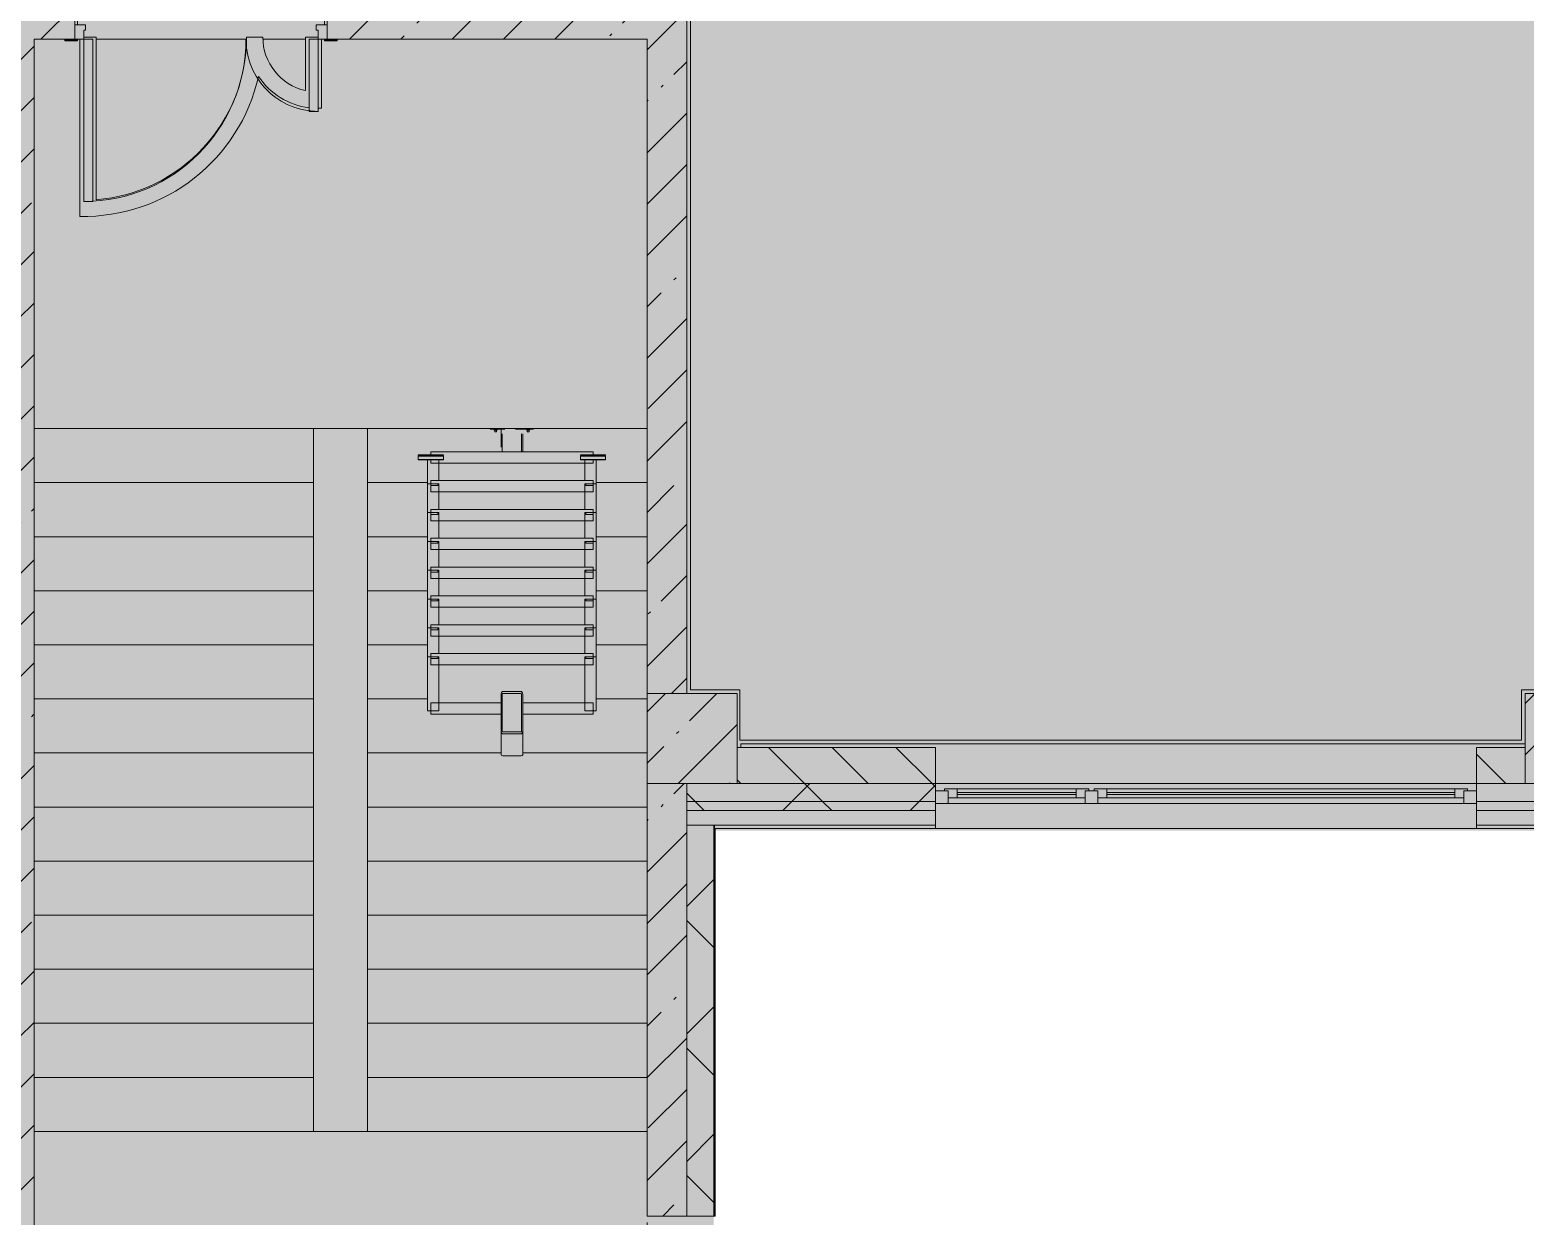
# Model space of a CAD drawing. Header units: millimetres. Extents: x 35111 to 235598, y -8553 to 29000.
# Drawn here: x 180644 to 188938, y 1150 to 7732 of the extents above; entities that cross this region are included whole.
import ezdxf

# ---------------------------------------------------------------- set-up
doc = ezdxf.new("R2010")
doc.units = ezdxf.units.MM
doc.linetypes.add('200_ШТРИХ__ш1_п0_6_', pattern=[160, 100, -60])
doc.layers.add('A-DETL-GENF-3', color=7, linetype='Continuous', lineweight=9, true_color=0xc0c0c0, transparency=0.4)
for name, color, linetype, lineweight in [('A-DETL-MBND-1', 7, '200_ШТРИХ__ш1_п0_6_', 9), ('A-WALL', 7, 'Continuous', 9), ('A-WALL-2', 7, 'Continuous', 5), ('I-WALL-3', 7, 'Continuous', 5), ('S-COLS-1', 7, 'Continuous', 5)]:
    doc.layers.add(name, color=color, linetype=linetype, lineweight=lineweight)
for name, color, linetype, lineweight, true_color in [('A-DOOR-3', 7, 'Continuous', 5, 0xe2e2e2), ('A-DOOR-4', 7, 'Continuous', 5, 0xb7b7b7), ('A-DOOR-FRAM-2', 7, 'Continuous', 5, 0xe2e2e2), ('A-DOOR-FRAM-4', 7, 'Continuous', 5, 0xb7b7b7), ('A-FLOR-1', 7, 'Continuous', 5, 0xb7b7b7), ('A-GENM-3', 7, 'Continuous', 5, 0x737373), ('A-GLAZ-3', 7, 'Continuous', 5, 0x737373), ('A-WALL-3', 7, 'Continuous', 5, 0x737373), ('A-WALL-4', 7, 'Continuous', 9, 0x737373), ('I-WALL-2', 7, 'Continuous', 5, 0x737373), ('S-COLS-2', 7, 'Continuous', 5, 0x737373), ('S-STRS-2', 7, 'Continuous', 5, 0x737373)]:
    doc.layers.add(name, color=color, linetype=linetype, lineweight=lineweight, true_color=true_color)
pattern_1 = [(45, (108587.53, 0), (-353.5534, 353.5534), []), (135, (108587.53, 0), (-353.5534, -353.5534), [])]
pattern_2 = [(45, (108587.53, 0), (-285.1231, 285.1231), []), (45, (108872.65, 0), (-285.1231, 285.1231), [504.031, -100.806, 16.764, -84.042])]

# ---------------------------------------------------------------- blocks, each defined once
blk = doc.blocks.new('BSC_Колонна _Прямоугольная - 500х500-V200-3_9_2_птичка')
at = {"layer": 'S-COLS-1'}
h = blk.add_hatch(dxfattribs=at)
h.set_pattern_fill('FP_93', color=256, style=0, pattern_type=2)
h.set_pattern_definition([(45, (-75730, -3800), (-285.1231, 285.1231), []), (45, (-75444.88, -3800), (-285.1231, 285.1231), [504.031, -100.806, 16.764, -84.042])])
h.paths.add_polyline_path([(-217, -250), (250, -250), (250, 250), (-250, 250), (-250, -250)])
at = {"layer": 'S-COLS-2'}
for p, q in [((250, 250), (-250, 250)), ((-250, 250), (-250, -250)), ((250, -250), (250, 250)), ((-250, -250), (250, -250))]:
    blk.add_line(p, q, dxfattribs=at)
blk = doc.blocks.new('BSC_Колонна _Прямоугольная - 500х500-V201-3_9_2_птичка')
at = {"layer": 'S-COLS-1'}
h = blk.add_hatch(dxfattribs=at)
h.set_pattern_fill('FP_94', color=256, style=0, pattern_type=2)
h.set_pattern_definition([(45, (-80600, -3800), (-285.1231, 285.1231), []), (45, (-80314.88, -3800), (-285.1231, 285.1231), [504.031, -100.806, 16.764, -84.042])])
h.paths.add_polyline_path([(-250, -250), (250, -250), (250, 250), (-250, 250)])
at = {"layer": 'S-COLS-2'}
for p, q in [((250, 250), (-250, 250)), ((-250, 250), (-250, -250)), ((250, -250), (250, 250)), ((-250, -250), (250, -250))]:
    blk.add_line(p, q, dxfattribs=at)
blk = doc.blocks.new('110_Дверь_СКБ_2Ст - Д-1 Лестничная клетка EIS60-24319353-3_9_2_птичка')
at = {"layer": 'A-DOOR-3'}
for points in [[(612.5, 1010), (612.5, 110), (662.5, 110), (662.5, 1010)], [(-631.1, 510), (-637.5, 510), (-637.5, 110), (-587.5, 110), (-587.5, 510)], [(712.5, 30), (697.5, 30), (697.5, -110), (712.5, -110)]]:
    blk.add_hatch(color=256, dxfattribs=at).paths.add_polyline_path(points)
h = blk.add_hatch(color=256, dxfattribs=at)
h.paths.add_polyline_path([(662.5, 110), (662.5, 60), (652.5, 60), (652.5, 30), (712.5, 30), (712.5, 110)])
h.paths.add_polyline_path([(-637.5, 110), (-687.5, 110), (-687.5, 30), (-627.5, 30), (-631.1, 60), (-637.5, 60)])
at = {"layer": 'A-DOOR-FRAM-2'}
for points in [[(-742.5, 118), (-742.5, 110), (-672.5, 110), (-672.5, 118)], [(697.5, 118), (697.5, 110), (767.5, 110), (767.5, 118)], [(-672.5, 30), (-687.5, 30), (-687.5, -110), (-672.5, -110)], [(-672.5, -110), (-742.5, -110), (-742.5, -118), (-672.5, -118)], [(697.5, -110), (697.5, -118), (767.5, -118), (767.5, -110)]]:
    blk.add_hatch(color=256, dxfattribs=at).paths.add_polyline_path(points)
at = {"layer": 'A-DOOR-4'}
for p, q in [((662.5, 1010), (612.5, 1010)), ((612.5, 1010), (612.5, 110)), ((662.5, 110), (662.5, 1010)), ((-637.5, 510), (-637.5, 110)), ((-587.5, 510), (-637.5, 510)), ((-587.5, 110), (-587.5, 510)), ((-637.5, 110), (-587.5, 110)), ((612.5, 110), (662.5, 110))]:
    blk.add_line(p, q, dxfattribs=at)
for centre, radius, start, end in [((662.5, 110), 900, 90, 180), ((-637.5, 110), 400, 360, 90)]:
    blk.add_arc(centre, radius, start, end, dxfattribs=at)
at = {"layer": 'A-DOOR-FRAM-4'}
for p, q in [((-672.5, 118), (-742.5, 118)), ((-742.5, 118), (-742.5, 110)), ((-742.5, 110), (-672.5, 110)), ((-637.5, 110), (-687.5, 110)), ((-687.5, 110), (-687.5, 30)), ((-672.5, 110), (-672.5, 118)), ((-637.5, 60), (-637.5, 110)), ((662.5, 110), (662.5, 60)), ((712.5, 110), (662.5, 110)), ((767.5, 118), (697.5, 118)), ((697.5, 118), (697.5, 110)), ((697.5, 110), (767.5, 110)), ((712.5, 30), (712.5, 110)), ((767.5, 110), (767.5, 118)), ((-687.5, 30), (-627.5, 30)), ((-672.5, 30), (-687.5, 30)), ((-687.5, 30), (-687.5, -110)), ((-672.5, -110), (-672.5, 30)), ((-627.5, 60), (-637.5, 60)), ((-627.5, 30), (-627.5, 60)), ((662.5, 60), (652.5, 60)), ((652.5, 60), (652.5, 30)), ((652.5, 30), (712.5, 30)), ((712.5, 30), (697.5, 30)), ((697.5, 30), (697.5, -110)), ((712.5, -110), (712.5, 30)), ((-672.5, -110), (-742.5, -110)), ((-742.5, -110), (-742.5, -118)), ((-742.5, -118), (-672.5, -118)), ((-687.5, -110), (-672.5, -110)), ((-672.5, -118), (-672.5, -110)), ((697.5, -110), (712.5, -110)), ((767.5, -110), (697.5, -110)), ((697.5, -110), (697.5, -118)), ((697.5, -118), (767.5, -118)), ((767.5, -118), (767.5, -110))]:
    blk.add_line(p, q, dxfattribs=at)
blk = doc.blocks.new('Анкер клиновой - Анкер клиновой МКТ В 10-10-16_85-V265-3_9_2_птичка')
at = {"layer": 'A-DETL-MBND-1'}
for p, q in [((74812, 5515.8), (74812, 5511.8)), ((74812, 5511.8), (74828, 5511.8)), ((74828, 5511.8), (74812, 5511.8)), ((74815, 5515.8), (74815, 5501.8)), ((74815, 5501.8), (74825, 5501.8)), ((74825, 5501.8), (74815, 5501.8)), ((74825, 5501.8), (74825, 5515.8)), ((74828, 5511.8), (74828, 5515.8))]:
    blk.add_line(p, q, dxfattribs=at)
blk = doc.blocks.new('ОМ_Полоса_Трапеция прямоугольная_Прокат_ГОСТ 103-2006 - ОМ_Полоса_Трапеция прямоугольная_Прокат_ГОСТ 103-2006-V266-3_9_2_птичка')
at = {"layer": 'A-GENM-3'}
for p, q in [((74280, 4243.3), (74280, 4253.3)), ((74280, 4253.3), (74320, 4253.3)), ((74320, 4243.3), (74280, 4243.3)), ((74320, 4253.3), (74320, 4243.3))]:
    blk.add_line(p, q, dxfattribs=at)
blk = doc.blocks.new('ОМ_Полоса_Трапеция прямоугольная_Прокат_ГОСТ 103-2006 - ОМ_Полоса_Трапеция прямоугольная_Прокат_ГОСТ 103-2006-V267-3_9_2_птичка')
at = {"layer": 'A-GENM-3'}
for p, q in [((74320, 4893.3), (74280, 4893.3)), ((74280, 4893.3), (74280, 4883.3)), ((74320, 4883.3), (74320, 4893.3)), ((74280, 4883.3), (74320, 4883.3))]:
    blk.add_line(p, q, dxfattribs=at)
blk = doc.blocks.new('ОМ_Полоса_Трапеция прямоугольная_Прокат_ГОСТ 103-2006 - ОМ_Полоса_Трапеция прямоугольная_Прокат_ГОСТ 103-2006-V268-3_9_2_птичка')
at = {"layer": 'A-GENM-3'}
for p, q in [((74320, 5053.3), (74280, 5053.3)), ((74280, 5053.3), (74280, 5043.3)), ((74280, 5043.3), (74320, 5043.3)), ((74320, 5043.3), (74320, 5053.3))]:
    blk.add_line(p, q, dxfattribs=at)
blk = doc.blocks.new('ОМ_Полоса_Трапеция прямоугольная_Прокат_ГОСТ 103-2006 - ОМ_Полоса_Трапеция прямоугольная_Прокат_ГОСТ 103-2006-V269-3_9_2_птичка')
at = {"layer": 'A-GENM-3'}
for p, q in [((74320, 5213.3), (74280, 5213.3)), ((74280, 5213.3), (74280, 5203.3)), ((74280, 5203.3), (74320, 5203.3)), ((74320, 5203.3), (74320, 5213.3))]:
    blk.add_line(p, q, dxfattribs=at)
blk = doc.blocks.new('ОМ_Полоса_Прокат_ГОСТ 103-2006 - ОМ_Полоса_Прокат_ГОСТ 103-2006-V270-3_9_2_птичка')
at = {"layer": 'A-GENM-3'}
for p, q in [((74350, 5373.3), (74210, 5373.3)), ((74210, 5373.3), (74210, 5370.3)), ((74210, 5370.3), (74350, 5370.3)), ((74350, 5370.3), (74350, 5373.3))]:
    blk.add_line(p, q, dxfattribs=at)
blk = doc.blocks.new('ОМ_Полоса_Прокат_ГОСТ 103-2006 - ОМ_Полоса_Прокат_ГОСТ 103-2006-V271-3_9_2_птичка')
at = {"layer": 'A-GENM-3'}
for p, q in [((74210, 5365.9), (74350, 5365.9)), ((74210, 5349), (74210, 5365.9)), ((74350, 5349), (74210, 5349)), ((74210, 5349), (74210, 5345.6)), ((74210, 5345.6), (74350, 5345.6)), ((74350, 5365.9), (74350, 5349)), ((74350, 5345.6), (74350, 5349))]:
    blk.add_line(p, q, dxfattribs=at)
blk = doc.blocks.new('ОМ_Полоса_Трапеция прямоугольная_Прокат_ГОСТ 103-2006 - ОМ_Полоса_Трапеция прямоугольная_Прокат_ГОСТ 103-2006-V272-3_9_2_птичка')
at = {"layer": 'A-GENM-3'}
for p, q in [((75140, 4243.3), (75140, 4253.3)), ((75140, 4253.3), (75180, 4253.3)), ((75180, 4243.3), (75140, 4243.3)), ((75180, 4253.3), (75180, 4243.3))]:
    blk.add_line(p, q, dxfattribs=at)
blk = doc.blocks.new('ОМ_Полоса_Трапеция прямоугольная_Прокат_ГОСТ 103-2006 - ОМ_Полоса_Трапеция прямоугольная_Прокат_ГОСТ 103-2006-V273-3_9_2_птичка')
at = {"layer": 'A-GENM-3'}
for p, q in [((75140, 4893.3), (75140, 4883.3)), ((75180, 4893.3), (75140, 4893.3)), ((75180, 4883.3), (75180, 4893.3)), ((75140, 4883.3), (75180, 4883.3))]:
    blk.add_line(p, q, dxfattribs=at)
blk = doc.blocks.new('ОМ_Полоса_Трапеция прямоугольная_Прокат_ГОСТ 103-2006 - ОМ_Полоса_Трапеция прямоугольная_Прокат_ГОСТ 103-2006-V274-3_9_2_птичка')
at = {"layer": 'A-GENM-3'}
for p, q in [((75140, 5053.3), (75140, 5043.3)), ((75180, 5053.3), (75140, 5053.3)), ((75140, 5043.3), (75180, 5043.3)), ((75180, 5043.3), (75180, 5053.3))]:
    blk.add_line(p, q, dxfattribs=at)
blk = doc.blocks.new('ОМ_Полоса_Трапеция прямоугольная_Прокат_ГОСТ 103-2006 - ОМ_Полоса_Трапеция прямоугольная_Прокат_ГОСТ 103-2006-V275-3_9_2_птичка')
at = {"layer": 'A-GENM-3'}
for p, q in [((75140, 5213.3), (75140, 5203.3)), ((75180, 5213.3), (75140, 5213.3)), ((75140, 5203.3), (75180, 5203.3)), ((75180, 5203.3), (75180, 5213.3))]:
    blk.add_line(p, q, dxfattribs=at)
blk = doc.blocks.new('ОМ_Полоса_Прокат_ГОСТ 103-2006 - ОМ_Полоса_Прокат_ГОСТ 103-2006-V276-3_9_2_птичка')
at = {"layer": 'A-GENM-3'}
for p, q in [((75110, 5373.3), (75110, 5370.3)), ((75250, 5373.3), (75110, 5373.3)), ((75110, 5370.3), (75250, 5370.3)), ((75250, 5370.3), (75250, 5373.3))]:
    blk.add_line(p, q, dxfattribs=at)
blk = doc.blocks.new('ОМ_Полоса_Прокат_ГОСТ 103-2006 - ОМ_Полоса_Прокат_ГОСТ 103-2006-V277-3_9_2_птичка')
at = {"layer": 'A-GENM-3'}
for p, q in [((75110, 5365.9), (75250, 5365.9)), ((75110, 5349), (75110, 5365.9)), ((75110, 5349), (75110, 5345.6)), ((75250, 5349), (75110, 5349)), ((75110, 5345.6), (75250, 5345.6)), ((75250, 5365.9), (75250, 5349)), ((75250, 5345.6), (75250, 5349))]:
    blk.add_line(p, q, dxfattribs=at)
blk = doc.blocks.new('ОМ_Труба_ГОСТ 8639-82 - ОМ_Труба_ГОСТ 8639-82-V278-3_9_2_птичка')
at = {"layer": 'A-GENM-3'}
for p, q in [((74670, 3843.3), (74670, 4043.4)), ((74676, 4043.4), (74676, 3843.3)), ((74679, 4061), (74781, 4061)), ((74781, 4049.3), (74679, 4049.3)), ((74784, 3843.3), (74784, 4043.4)), ((74790, 4043.4), (74790, 3843.3)), ((74670, 3843.3), (74670, 3709.3)), ((74679, 3837.4), (74781, 3837.4)), ((74781, 3825.6), (74679, 3825.6)), ((74790, 3709.3), (74790, 3843.3)), ((74781, 3704.7), (74679, 3704.7))]:
    blk.add_line(p, q, dxfattribs=at)
at = {"layer": 'A-GENM-3', "flags": 128}
for points in [[(74670, 4043.4), (74670.2, 4046.8), (74670.7, 4050.1), (74671.5, 4053.2), (74672.6, 4055.9), (74674, 4058.1), (74675.6, 4059.7), (74677.2, 4060.7), (74679, 4061)], [(74679, 4049.3), (74678.4, 4049.1), (74677.9, 4048.8), (74677.3, 4048.3), (74676.9, 4047.5), (74676.5, 4046.6), (74676.2, 4045.6), (74676.1, 4044.5), (74676, 4043.4)], [(74781, 4061), (74782.8, 4060.7), (74784.4, 4059.7), (74786, 4058.1), (74787.4, 4055.9), (74788.5, 4053.2), (74789.3, 4050.1), (74789.8, 4046.8), (74790, 4043.4)], [(74784, 4043.4), (74783.9, 4044.5), (74783.8, 4045.6), (74783.5, 4046.6), (74783.1, 4047.5), (74782.7, 4048.3), (74782.1, 4048.8), (74781.6, 4049.1), (74781, 4049.3)], [(74679, 3825.6), (74677.2, 3826), (74675.6, 3827), (74674, 3828.6), (74672.6, 3830.8), (74671.5, 3833.5), (74670.7, 3836.5), (74670.2, 3839.9), (74670, 3843.3)], [(74676, 3843.3), (74676.1, 3842.1), (74676.2, 3841), (74676.5, 3840), (74676.9, 3839.1), (74677.3, 3838.4), (74677.9, 3837.9), (74678.4, 3837.5), (74679, 3837.4)], [(74790, 3843.3), (74789.8, 3839.9), (74789.3, 3836.5), (74788.5, 3833.5), (74787.4, 3830.8), (74786, 3828.6), (74784.4, 3827), (74782.8, 3826), (74781, 3825.6)], [(74781, 3837.4), (74781.6, 3837.5), (74782.1, 3837.9), (74782.7, 3838.4), (74783.1, 3839.1), (74783.5, 3840), (74783.8, 3841), (74783.9, 3842.1), (74784, 3843.3)]]:
    blk.add_lwpolyline(points, dxfattribs=at)
at = {"layer": 'A-GENM-3'}
for centre, start_param, end_param in [((74679, 3761.3), 2.617994, 3.141593), ((74781, 3761.3), 0, 0.523599), ((74679, 3709.3), 3.141593, 4.712389), ((74781, 3709.3), 4.712389, 6.283185)]:
    blk.add_ellipse(centre, major_axis=(9, 0), ratio=0.509802, start_param=start_param, end_param=end_param, dxfattribs=at)
blk = doc.blocks.new('ОМ_Уголок_ГОСТ 8509-93 - ОМ_Уголок_ГОСТ 8509-93-V279-3_9_2_птичка')
at = {"layer": 'A-GENM-3'}
for p, q in [((0, 45.2), (0, -17.8)), ((390, 45.2), (0, 45.2)), ((900, 45.2), (510, 45.2)), ((900, -17.8), (900, 45.2)), ((0, -17.8), (390, -17.8)), ((510, -17.8), (900, -17.8))]:
    blk.add_line(p, q, dxfattribs=at)
blk = doc.blocks.new('ОМ_Уголок_ГОСТ 8509-93 - ОМ_Уголок_ГОСТ 8509-93-V280-3_9_2_птичка')
at = {"layer": 'A-GENM-3'}
for p, q in [((0, 45.2), (0, -17.8)), ((900, 45.2), (0, 45.2)), ((900, -17.8), (900, 45.2)), ((0, -17.8), (900, -17.8))]:
    blk.add_line(p, q, dxfattribs=at)
blk = doc.blocks.new('ОМ_Уголок_ГОСТ 8509-93 - ОМ_Уголок_ГОСТ 8509-93-V281-3_9_2_птичка')
at = {"layer": 'A-GENM-3'}
for p, q in [((0, 45.2), (0, -17.8)), ((300, 45.2), (0, 45.2)), ((300, -17.8), (300, 45.2)), ((0, -17.8), (300, -17.8))]:
    blk.add_line(p, q, dxfattribs=at)
blk = doc.blocks.new('ОМ_Уголок_ГОСТ 8509-93 - ОМ_Уголок_ГОСТ 8509-93-V282-3_9_2_птичка')
at = {"layer": 'A-GENM-3'}
for p, q in [((0, 45.2), (0, -17.8)), ((300, 45.2), (0, 45.2)), ((300, -17.8), (300, 45.2)), ((0, -17.8), (298.7, -17.8))]:
    blk.add_line(p, q, dxfattribs=at)
blk = doc.blocks.new('ОМ_Уголок_ГОСТ 8509-93 - ОМ_Уголок_ГОСТ 8509-93-V283-3_9_2_птичка')
at = {"layer": 'A-GENM-3'}
for p, q in [((0, 45.2), (0, -17.8)), ((142.2, 45.2), (0, 45.2)), ((0, -17.8), (160, -17.8))]:
    blk.add_line(p, q, dxfattribs=at)
blk = doc.blocks.new('ОМ_Уголок_ГОСТ 8509-93 - ОМ_Уголок_ГОСТ 8509-93-V284-3_9_2_птичка')
at = {"layer": 'A-GENM-3'}
for p, q in [((300, 45.2), (157.8, 45.2)), ((300, -17.8), (300, 45.2)), ((140, -17.8), (300, -17.8))]:
    blk.add_line(p, q, dxfattribs=at)
blk = doc.blocks.new('ОМ_Уголок_ГОСТ 8509-93 - ОМ_Уголок_ГОСТ 8509-93-V285-3_9_2_птичка')
at = {"layer": 'A-GENM-3'}
for p, q in [((0, 45.2), (0, 27.8)), ((900, 45.2), (0, 45.2)), ((0, 7.4), (0, -17.8)), ((900, 27.8), (900, 45.2)), ((900, -17.8), (900, 7.4)), ((0, -17.8), (900, -17.8))]:
    blk.add_line(p, q, dxfattribs=at)
blk = doc.blocks.new('ОМ_Уголок_ГОСТ 8509-93 - ОМ_Уголок_ГОСТ 8509-93-V286-3_9_2_птичка')
at = {"layer": 'A-GENM-3'}
for p, q in [((0, 45.2), (0, -17.8)), ((7.4, 45.2), (0, 45.2)), ((142.2, 45.2), (27.8, 45.2)), ((0, -17.8), (7.4, -17.8)), ((27.8, -17.8), (160, -17.8))]:
    blk.add_line(p, q, dxfattribs=at)
blk = doc.blocks.new('ОМ_Уголок_ГОСТ 8509-93 - ОМ_Уголок_ГОСТ 8509-93-V287-3_9_2_птичка')
at = {"layer": 'A-GENM-3'}
for p, q in [((272.2, 45.2), (157.8, 45.2)), ((300, 45.2), (292.6, 45.2)), ((300, -17.8), (300, 45.2)), ((140, -17.8), (272.2, -17.8)), ((292.6, -17.8), (300, -17.8))]:
    blk.add_line(p, q, dxfattribs=at)
blk = doc.blocks.new('ОМ_Труба_ГОСТ 8639-82 - ОМ_Труба_ГОСТ 8639-82-V288-3_9_2_птичка')
at = {"layer": 'A-DETL-MBND-1'}
for p, q in [((74670, 5515.8), (74670, 5391.1)), ((74676, 5391.1), (74676, 5515.8)), ((74784, 5391.1), (74784, 5515.8)), ((74790, 5391.1), (74790, 5515.8))]:
    blk.add_line(p, q, dxfattribs=at)
blk = doc.blocks.new('ОМ_Уголок_ГОСТ 8510-86 - ОМ_Уголок_ГОСТ 8510-86-V289-3_9_2_птичка')
at = {"layer": 'A-DETL-MBND-1'}
blk.add_line((0, 0), (240, 0), dxfattribs=at)
blk = doc.blocks.new('120_Окно_СКБ_2Ст - 120_Окно_СКБ_2Ст 3000х2500 _мал_створка слева_-22809161-3_9_2_птичка')
at = {"layer": 'A-GLAZ-3'}
for p, q in [((-1500, -75), (-1500, -5)), ((-1500, -5), (-1430, -5)), ((1500, -5), (-1500, -5)), ((-1430, -75), (-1500, -75)), ((-1500, -75), (-1450, -75)), ((-1430, -75), (-1450, -75)), ((-1450, -75), (-1450, -85)), ((-1430, -5), (-1430, -75)), ((600, -35), (-1430, -35)), ((-1430, -35), (-1430, -75)), ((-1380, -85), (-1380, -35)), ((-1380, -55), (550, -55)), ((550, -65), (-1380, -65)), ((550, -85), (550, -35)), ((600, -75), (600, -5)), ((600, -5), (670, -5)), ((600, -75), (600, -35)), ((670, -75), (600, -75)), ((620, -75), (600, -75)), ((620, -75), (650, -75)), ((620, -85), (620, -75)), ((670, -75), (650, -75)), ((650, -75), (650, -85)), ((670, -5), (670, -75)), ((1430, -35), (670, -35)), ((670, -35), (670, -75)), ((720, -85), (720, -35)), ((720, -55), (1380, -55)), ((1380, -65), (720, -65)), ((1380, -85), (1380, -35)), ((1430, -75), (1430, -5)), ((1430, -5), (1500, -5)), ((1430, -75), (1430, -35)), ((1500, -75), (1430, -75)), ((1450, -75), (1430, -75)), ((1450, -75), (1500, -75)), ((1450, -85), (1450, -75)), ((1500, -5), (1500, -75)), ((-1450, -85), (620, -85)), ((620, -85), (-1450, -85)), ((650, -85), (1450, -85)), ((1450, -85), (650, -85))]:
    blk.add_line(p, q, dxfattribs=at)

msp = doc.modelspace()

# ---------------------------------------------------------------- hatches: boundary and pattern name
at = {"layer": 'A-DETL-GENF-3'}
msp.add_hatch(color=256, dxfattribs=at).paths.add_polyline_path([(179439.5, -251.7), (184437.5, -251.7), (184437.5, 3288.3), (193157.5, 3288.3), (193157.5, 27348.3), (150497.5, 27348.3), (150497.5, 23888.3), (146897.6, 23888.3), (146897.6, -251.7), (178507.3, -251.7)])
at = {"layer": 'A-WALL-2'}
h = msp.add_hatch(dxfattribs=at)
h.set_pattern_fill('FP_103', color=256, style=0, pattern_type=2)
h.set_pattern_definition([(135, (108587.53, 0), (-176.7767, -176.7767), [])])
h.paths.add_polyline_path([(192687.5, 3550), (192787.5, 3550), (192787.5, 3750), (192687.5, 3750), (192687.5, 3701.2)])
h.paths.add_polyline_path([(191558.1, 3550), (191787.5, 3550), (191787.5, 3750), (190887.5, 3750), (190887.5, 3550)])
h.paths.add_polyline_path([(185667.5, 3550), (185667.5, 3750), (184567.5, 3750), (184567.5, 3550), (185032.7, 3550)])
h.paths.add_polyline_path([(189437.5, 3550), (189987.5, 3550), (189987.5, 3750), (189437.5, 3750), (189437.5, 3666.7)])
h.paths.add_polyline_path([(188667.5, 3550), (188937.5, 3550), (188937.5, 3750), (188667.5, 3750)])
h = msp.add_hatch(dxfattribs=at)
h.set_pattern_fill('FP_105', color=256, style=0, pattern_type=2)
h.set_pattern_definition(pattern_1)
h.paths.add_polyline_path([(193157.5, 3450), (193157.5, 3550), (192687.5, 3550), (192687.5, 3450), (192956.4, 3450)])
h.paths.add_polyline_path([(184287.5, 3450), (185667.5, 3450), (185667.5, 3550), (184287.5, 3550)])
h.paths.add_polyline_path([(188667.5, 3450), (189987.5, 3450), (189987.5, 3550), (188667.5, 3550)])
h.paths.add_polyline_path([(191558.1, 3450), (191787.5, 3450), (191787.5, 3550), (190887.5, 3550), (190887.5, 3450)])
h = msp.add_hatch(dxfattribs=at)
h.set_pattern_fill('FP_105', color=256, style=0, pattern_type=2)
h.set_pattern_definition(pattern_1)
h.paths.add_polyline_path([(184478, 3400), (185667.5, 3400), (185667.5, 3450), (184287.5, 3450), (184287.5, 3400), (184437.5, 3400)])
h.paths.add_polyline_path([(193157.5, 3400), (193157.5, 3450), (192687.5, 3450), (192687.5, 3400), (192956.4, 3400)])
h.paths.add_polyline_path([(191558.1, 3400), (191787.5, 3400), (191787.5, 3450), (190887.5, 3450), (190887.5, 3400)])
h.paths.add_polyline_path([(188667.5, 3400), (189987.5, 3400), (189987.5, 3450), (188667.5, 3450)])
h = msp.add_hatch(dxfattribs=at)
h.set_pattern_fill('FP_105', color=256, style=0, pattern_type=2)
h.set_pattern_definition(pattern_1)
h.paths.add_polyline_path([(184287.5, -250), (184437.5, -250), (184437.5, 350), (184287.5, 350), (184287.5, -100)])
h.paths.add_polyline_path([(184287.5, 1150), (184437.5, 1150), (184437.5, 3320), (184287.5, 3320), (184287.5, 1965.8)])
at = {"layer": 'I-WALL-3'}
h = msp.add_hatch(dxfattribs=at)
h.set_pattern_fill('FP_101', color=256, style=0, pattern_type=2)
h.set_pattern_definition(pattern_2)
h.paths.add_polyline_path([(182347.5, 7680), (184067.5, 7680), (184067.5, 7900), (182292.5, 7900), (182292.5, 7680)])
h.paths.add_polyline_path([(180837.5, 7680), (180892.5, 7680), (180892.5, 7900), (180447.5, 7900), (180447.5, 7680), (180667.5, 7680)])
h = msp.add_hatch(dxfattribs=at)
h.set_pattern_fill('FP_101', color=256, style=0, pattern_type=2)
h.set_pattern_definition(pattern_2)
h.paths.add_polyline_path([(184287.5, 120), (184287.5, 350), (184067.5, 350), (184067.5, 120), (184100.5, 120)])
h.paths.add_polyline_path([(184100.5, 1150), (184287.5, 1150), (184287.5, 3550), (184067.5, 3550), (184067.5, 1150)])
h.paths.add_polyline_path([(184100.5, 4050), (184287.5, 4050), (184287.5, 7900), (184067.5, 7900), (184067.5, 4050)])
h = msp.add_hatch(dxfattribs=at)
h.set_pattern_fill('FP_101', color=256, style=0, pattern_type=2)
h.set_pattern_definition(pattern_2)
h.paths.add_polyline_path([(180447.5, 120), (180667.5, 120), (180667.5, 7680), (180447.5, 7680), (180447.5, 1965.8)])

# ---------------------------------------------------------------- linework, layer by layer
at = {"layer": 'A-DETL-MBND-1'}
msp.add_line((184067.5, 535), (184067.5, 1150), dxfattribs=at)
at = {"layer": 'A-FLOR-1'}
for p, q in [((184308.5, 9100), (184308.5, 4070)), ((180921, 7680), (180921, 6697.1)), ((181011, 7691.9), (180942.5, 7691.9)), ((181011, 6789.7), (181011, 7691.9)), ((181011, 7680), (181845.3, 7680)), ((181936, 7691.9), (181846, 7691.9)), ((181937.2, 7680), (182172.2, 7680)), ((182242.5, 7691.9), (182172.2, 7691.9)), ((182172.2, 7691.9), (182172.2, 7394.8)), ((182262.2, 7297.5), (182262.2, 7680)), ((184308.5, 4070), (184582.5, 4070)), ((184582.5, 4070), (184582.5, 3791)), ((188917.5, 3791), (188917.5, 4070)), ((188917.5, 4070), (189457.5, 4070)), ((184582.5, 3791), (188917.5, 3791))]:
    msp.add_line(p, q, dxfattribs=at)
for centre, radius, start, end in [((180941, 7691.9), 905, 274.43687, 360), ((182241, 7691.9), 305, 180, 256.9573), ((180941, 7691.9), 995, 268.8489, 347.32946), ((182241, 7691.9), 395, 213.54048, 262.94436), ((182241, 7691.9), 395, 270.21425, 273.07201)]:
    msp.add_arc(centre, radius, start, end, dxfattribs=at)
at = {"layer": 'A-WALL'}
msp.add_line((184440.5, 1150), (184440.5, 3296.6), dxfattribs=at)
at = {"layer": 'A-WALL-2'}
msp.add_line((184445.5, 1150), (184445.5, 3300), dxfattribs=at)
at = {"layer": 'A-WALL-3'}
for p, q in [((185667.5, 3750), (184567.5, 3750)), ((185667.5, 3300), (185667.5, 3750)), ((188667.5, 3750), (188667.5, 3300)), ((188937.5, 3750), (188667.5, 3750)), ((184287.5, 3550), (184287.5, 3320)), ((185667.5, 3550), (188667.5, 3550)), ((193519.1, 3300), (184445.5, 3300)), ((184287.5, 1150), (184445.5, 1150))]:
    msp.add_line(p, q, dxfattribs=at)
at = {"layer": 'A-WALL-4'}
for p, q in [((185667.5, 3550), (184567.5, 3550)), ((188937.5, 3550), (188667.5, 3550)), ((184287.5, 3450), (185667.5, 3450)), ((188667.5, 3450), (189987.5, 3450)), ((184287.5, 3400), (185667.5, 3400)), ((184287.5, 3320), (184287.5, 1150)), ((184287.5, 3320), (185667.5, 3320)), ((184437.5, 1150), (184437.5, 3320)), ((184440.5, 3300), (184440.5, 3320)), ((188667.5, 3400), (189987.5, 3400)), ((188667.5, 3320), (189987.5, 3320)), ((184445.5, 3300), (184440.5, 3300))]:
    msp.add_line(p, q, dxfattribs=at)
at = {"layer": 'I-WALL-2'}
for p, q in [((184287.5, 4050), (184287.5, 7900)), ((180667.5, 120), (180667.5, 7680)), ((180667.5, 7680), (180837.5, 7680)), ((181845.3, 7680), (181011, 7680)), ((182172.2, 7680), (181937.2, 7680)), ((182347.5, 7680), (184067.5, 7680)), ((184067.5, 7680), (184067.5, 4050)), ((184587.5, 3770), (188937.5, 3770)), ((184587.5, 3770), (184587.5, 3750)), ((184067.5, 3550), (184067.5, 1150)), ((188667.5, 3550), (185667.5, 3550)), ((184067.5, 1150), (184287.5, 1150))]:
    msp.add_line(p, q, dxfattribs=at)
at = {"layer": 'S-STRS-2'}
for p, q in [((181845.3, 7680), (181011, 7680)), ((182172.2, 7680), (181937.2, 7680)), ((180667.5, 5520), (182217.5, 5520)), ((180667.5, 5520), (182217.5, 5520)), ((182217.5, 5520), (184067.5, 5520)), ((182217.5, 5220), (182217.5, 5520)), ((182517.5, 5520), (182517.5, 5220)), ((180667.5, 5220), (182217.5, 5220)), ((180667.5, 5220), (182217.5, 5220)), ((182217.5, 4920), (182217.5, 5220)), ((182517.5, 5220), (182517.5, 4920)), ((182849.7, 5220), (182517.5, 5220)), ((182849.7, 5220), (182517.5, 5220)), ((184067.5, 5220), (183785.3, 5220)), ((184067.5, 5220), (183785.3, 5220)), ((180667.5, 4920), (182217.5, 4920)), ((180667.5, 4920), (182217.5, 4920)), ((182217.5, 4620), (182217.5, 4920)), ((182517.5, 4920), (182517.5, 4620)), ((182849.7, 4920), (182517.5, 4920)), ((182849.7, 4920), (182517.5, 4920)), ((184067.5, 4920), (183785.3, 4920)), ((184067.5, 4920), (183785.3, 4920)), ((180667.5, 4620), (182217.5, 4620)), ((180667.5, 4620), (182217.5, 4620)), ((182217.5, 4320), (182217.5, 4620)), ((182517.5, 4620), (182517.5, 4320)), ((182849.7, 4620), (182517.5, 4620)), ((182849.7, 4620), (182517.5, 4620)), ((184067.5, 4620), (183785.3, 4620)), ((184067.5, 4620), (183785.3, 4620)), ((180667.5, 4320), (182217.5, 4320)), ((180667.5, 4320), (182217.5, 4320)), ((182217.5, 4020), (182217.5, 4320)), ((182517.5, 4320), (182517.5, 4020)), ((182849.7, 4320), (182517.5, 4320)), ((182849.7, 4320), (182517.5, 4320)), ((184067.5, 4320), (183785.3, 4320)), ((184067.5, 4320), (183785.3, 4320)), ((180667.5, 4020), (182217.5, 4020)), ((180667.5, 4020), (182217.5, 4020)), ((182217.5, 3720), (182217.5, 4020)), ((182517.5, 4020), (182517.5, 3720)), ((182849.7, 4020), (182517.5, 4020)), ((182849.7, 4020), (182517.5, 4020)), ((184067.5, 4020), (183785.3, 4020)), ((184067.5, 4020), (183785.3, 4020)), ((180667.5, 3720), (182217.5, 3720)), ((180667.5, 3720), (182217.5, 3720)), ((182217.5, 3420), (182217.5, 3720)), ((182517.5, 3720), (182517.5, 3420)), ((183258.9, 3720), (182517.5, 3720)), ((183258.9, 3720), (182517.5, 3720)), ((184067.5, 3720), (183376.2, 3720)), ((184067.5, 3720), (183376.2, 3720)), ((180667.5, 3420), (182217.5, 3420)), ((180667.5, 3420), (182217.5, 3420)), ((182217.5, 3120), (182217.5, 3420)), ((182517.5, 3420), (182517.5, 3120)), ((184067.5, 3420), (182517.5, 3420)), ((184067.5, 3420), (182517.5, 3420)), ((180667.5, 3120), (182217.5, 3120)), ((180667.5, 3120), (182217.5, 3120)), ((182217.5, 2820), (182217.5, 3120)), ((182517.5, 3120), (182517.5, 2820)), ((184067.5, 3120), (182517.5, 3120)), ((184067.5, 3120), (182517.5, 3120)), ((180667.5, 2820), (182217.5, 2820)), ((180667.5, 2820), (182217.5, 2820)), ((182217.5, 2520), (182217.5, 2820)), ((182517.5, 2820), (182517.5, 2520)), ((184067.5, 2820), (182517.5, 2820)), ((184067.5, 2820), (182517.5, 2820)), ((180667.5, 2520), (182217.5, 2520)), ((180667.5, 2520), (182217.5, 2520)), ((182217.5, 2220), (182217.5, 2520)), ((182517.5, 2520), (182517.5, 2220)), ((184067.5, 2520), (182517.5, 2520)), ((184067.5, 2520), (182517.5, 2520)), ((180667.5, 2220), (182217.5, 2220)), ((180667.5, 2220), (182217.5, 2220)), ((182217.5, 1920), (182217.5, 2220)), ((182517.5, 2220), (182517.5, 1920)), ((184067.5, 2220), (182517.5, 2220)), ((184067.5, 2220), (182517.5, 2220)), ((180667.5, 1920), (182217.5, 1920)), ((180667.5, 1920), (182217.5, 1920)), ((182217.5, 1620), (182217.5, 1920)), ((182517.5, 1920), (182517.5, 1620)), ((184067.5, 1920), (182517.5, 1920)), ((184067.5, 1920), (182517.5, 1920)), ((180667.5, 1620), (182217.5, 1620)), ((180667.5, 1620), (182217.5, 1620)), ((182517.5, 1620), (182217.5, 1620)), ((184067.5, 1620), (182517.5, 1620)), ((184067.5, 1620), (182517.5, 1620))]:
    msp.add_line(p, q, dxfattribs=at)

# ---------------------------------------------------------------- block references
at = {"layer": 'A-DETL-MBND-1', "extrusion": (0, 0, -1)}
msp.add_blockref('ОМ_Уголок_ГОСТ 8510-86 - ОМ_Уголок_ГОСТ 8510-86-V289-3_9_2_птичка', (-183437.5, 5515.8), dxfattribs=at)
at = {"layer": 'A-DETL-MBND-1'}
for name, p in [('Анкер клиновой - Анкер клиновой МКТ В 10-10-16_85-V265-3_9_2_птичка', (108407.5, 0)), ('ОМ_Труба_ГОСТ 8639-82 - ОМ_Труба_ГОСТ 8639-82-V288-3_9_2_птичка', (108587.5, 0)), ('Анкер клиновой - Анкер клиновой МКТ В 10-10-16_85-V265-3_9_2_птичка', (108587.5, 0))]:
    msp.add_blockref(name, p, dxfattribs=at)
at = {"layer": 'A-DOOR-4', "rotation": 180}
msp.add_blockref('110_Дверь_СКБ_2Ст - Д-1 Лестничная клетка EIS60-24319353-3_9_2_птичка', (181605, 7790), dxfattribs=at)
at = {"layer": 'A-GENM-3', "extrusion": (0, 0, -1)}
for name, p, rotation in [('ОМ_Уголок_ГОСТ 8509-93 - ОМ_Уголок_ГОСТ 8509-93-V285-3_9_2_птичка', (-182867.5, 5373.3), 180), ('ОМ_Уголок_ГОСТ 8509-93 - ОМ_Уголок_ГОСТ 8509-93-V287-3_9_2_птичка', (-182867.5, 5073.3), 90.00000000000087), ('ОМ_Уголок_ГОСТ 8509-93 - ОМ_Уголок_ГОСТ 8509-93-V286-3_9_2_птичка', (-183767.5, 5373.3), 270.0000000000007), ('ОМ_Уголок_ГОСТ 8509-93 - ОМ_Уголок_ГОСТ 8509-93-V280-3_9_2_птичка', (-182867.5, 5213.3), 180), ('ОМ_Уголок_ГОСТ 8509-93 - ОМ_Уголок_ГОСТ 8509-93-V284-3_9_2_птичка', (-182867.5, 4913.3), 90.00000000000087), ('ОМ_Уголок_ГОСТ 8509-93 - ОМ_Уголок_ГОСТ 8509-93-V283-3_9_2_птичка', (-183767.5, 5213.3), 270.0000000000007), ('ОМ_Уголок_ГОСТ 8509-93 - ОМ_Уголок_ГОСТ 8509-93-V280-3_9_2_птичка', (-182867.5, 5053.3), 180), ('ОМ_Уголок_ГОСТ 8509-93 - ОМ_Уголок_ГОСТ 8509-93-V284-3_9_2_птичка', (-182867.5, 4753.3), 90.00000000000087), ('ОМ_Уголок_ГОСТ 8509-93 - ОМ_Уголок_ГОСТ 8509-93-V283-3_9_2_птичка', (-183767.5, 5053.3), 270.0000000000007), ('ОМ_Уголок_ГОСТ 8509-93 - ОМ_Уголок_ГОСТ 8509-93-V284-3_9_2_птичка', (-182867.5, 4593.3), 90.00000000000087), ('ОМ_Уголок_ГОСТ 8509-93 - ОМ_Уголок_ГОСТ 8509-93-V280-3_9_2_птичка', (-182867.5, 4893.3), 180), ('ОМ_Уголок_ГОСТ 8509-93 - ОМ_Уголок_ГОСТ 8509-93-V283-3_9_2_птичка', (-183767.5, 4893.3), 270.0000000000007), ('ОМ_Уголок_ГОСТ 8509-93 - ОМ_Уголок_ГОСТ 8509-93-V284-3_9_2_птичка', (-182867.5, 4433.3), 90.00000000000087), ('ОМ_Уголок_ГОСТ 8509-93 - ОМ_Уголок_ГОСТ 8509-93-V280-3_9_2_птичка', (-182867.5, 4733.3), 180), ('ОМ_Уголок_ГОСТ 8509-93 - ОМ_Уголок_ГОСТ 8509-93-V283-3_9_2_птичка', (-183767.5, 4733.3), 270.0000000000007), ('ОМ_Уголок_ГОСТ 8509-93 - ОМ_Уголок_ГОСТ 8509-93-V284-3_9_2_птичка', (-182867.5, 4273.3), 90.00000000000087), ('ОМ_Уголок_ГОСТ 8509-93 - ОМ_Уголок_ГОСТ 8509-93-V280-3_9_2_птичка', (-182867.5, 4573.3), 180), ('ОМ_Уголок_ГОСТ 8509-93 - ОМ_Уголок_ГОСТ 8509-93-V283-3_9_2_птичка', (-183767.5, 4573.3), 270.0000000000007), ('ОМ_Уголок_ГОСТ 8509-93 - ОМ_Уголок_ГОСТ 8509-93-V284-3_9_2_птичка', (-182867.5, 4113.3), 90.00000000000087), ('ОМ_Уголок_ГОСТ 8509-93 - ОМ_Уголок_ГОСТ 8509-93-V280-3_9_2_птичка', (-182867.5, 4413.3), 180), ('ОМ_Уголок_ГОСТ 8509-93 - ОМ_Уголок_ГОСТ 8509-93-V283-3_9_2_птичка', (-183767.5, 4413.3), 270.0000000000007), ('ОМ_Уголок_ГОСТ 8509-93 - ОМ_Уголок_ГОСТ 8509-93-V282-3_9_2_птичка', (-182867.5, 3953.3), 90.00000000000087), ('ОМ_Уголок_ГОСТ 8509-93 - ОМ_Уголок_ГОСТ 8509-93-V280-3_9_2_птичка', (-182867.5, 4253.3), 180), ('ОМ_Уголок_ГОСТ 8509-93 - ОМ_Уголок_ГОСТ 8509-93-V281-3_9_2_птичка', (-183767.5, 4253.3), 270.0000000000007)]:
    msp.add_blockref(name, p, dxfattribs=dict(at, rotation=rotation))
at = {"layer": 'A-GENM-3'}
for name, p in [('ОМ_Полоса_Прокат_ГОСТ 103-2006 - ОМ_Полоса_Прокат_ГОСТ 103-2006-V270-3_9_2_птичка', (108587.5, 0)), ('ОМ_Полоса_Прокат_ГОСТ 103-2006 - ОМ_Полоса_Прокат_ГОСТ 103-2006-V271-3_9_2_птичка', (108587.5, 0)), ('ОМ_Полоса_Прокат_ГОСТ 103-2006 - ОМ_Полоса_Прокат_ГОСТ 103-2006-V276-3_9_2_птичка', (108587.5, 0)), ('ОМ_Полоса_Прокат_ГОСТ 103-2006 - ОМ_Полоса_Прокат_ГОСТ 103-2006-V277-3_9_2_птичка', (108587.5, 0)), ('ОМ_Полоса_Трапеция прямоугольная_Прокат_ГОСТ 103-2006 - ОМ_Полоса_Трапеция прямоугольная_Прокат_ГОСТ 103-2006-V269-3_9_2_птичка', (108587.5, 0)), ('ОМ_Полоса_Трапеция прямоугольная_Прокат_ГОСТ 103-2006 - ОМ_Полоса_Трапеция прямоугольная_Прокат_ГОСТ 103-2006-V275-3_9_2_птичка', (108587.5, 0)), ('ОМ_Полоса_Трапеция прямоугольная_Прокат_ГОСТ 103-2006 - ОМ_Полоса_Трапеция прямоугольная_Прокат_ГОСТ 103-2006-V268-3_9_2_птичка', (108587.5, 0)), ('ОМ_Полоса_Трапеция прямоугольная_Прокат_ГОСТ 103-2006 - ОМ_Полоса_Трапеция прямоугольная_Прокат_ГОСТ 103-2006-V274-3_9_2_птичка', (108587.5, 0)), ('ОМ_Полоса_Трапеция прямоугольная_Прокат_ГОСТ 103-2006 - ОМ_Полоса_Трапеция прямоугольная_Прокат_ГОСТ 103-2006-V267-3_9_2_птичка', (108587.5, 0)), ('ОМ_Полоса_Трапеция прямоугольная_Прокат_ГОСТ 103-2006 - ОМ_Полоса_Трапеция прямоугольная_Прокат_ГОСТ 103-2006-V273-3_9_2_птичка', (108587.5, 0)), ('ОМ_Полоса_Трапеция прямоугольная_Прокат_ГОСТ 103-2006 - ОМ_Полоса_Трапеция прямоугольная_Прокат_ГОСТ 103-2006-V266-3_9_2_птичка', (108587.5, 480)), ('ОМ_Полоса_Трапеция прямоугольная_Прокат_ГОСТ 103-2006 - ОМ_Полоса_Трапеция прямоугольная_Прокат_ГОСТ 103-2006-V272-3_9_2_птичка', (108587.5, 480)), ('ОМ_Полоса_Трапеция прямоугольная_Прокат_ГОСТ 103-2006 - ОМ_Полоса_Трапеция прямоугольная_Прокат_ГОСТ 103-2006-V266-3_9_2_птичка', (108587.5, 320)), ('ОМ_Полоса_Трапеция прямоугольная_Прокат_ГОСТ 103-2006 - ОМ_Полоса_Трапеция прямоугольная_Прокат_ГОСТ 103-2006-V272-3_9_2_птичка', (108587.5, 320)), ('ОМ_Полоса_Трапеция прямоугольная_Прокат_ГОСТ 103-2006 - ОМ_Полоса_Трапеция прямоугольная_Прокат_ГОСТ 103-2006-V266-3_9_2_птичка', (108587.5, 160)), ('ОМ_Полоса_Трапеция прямоугольная_Прокат_ГОСТ 103-2006 - ОМ_Полоса_Трапеция прямоугольная_Прокат_ГОСТ 103-2006-V272-3_9_2_птичка', (108587.5, 160)), ('ОМ_Полоса_Трапеция прямоугольная_Прокат_ГОСТ 103-2006 - ОМ_Полоса_Трапеция прямоугольная_Прокат_ГОСТ 103-2006-V266-3_9_2_птичка', (108587.5, 0)), ('ОМ_Полоса_Трапеция прямоугольная_Прокат_ГОСТ 103-2006 - ОМ_Полоса_Трапеция прямоугольная_Прокат_ГОСТ 103-2006-V272-3_9_2_птичка', (108587.5, 0)), ('ОМ_Труба_ГОСТ 8639-82 - ОМ_Труба_ГОСТ 8639-82-V278-3_9_2_птичка', (108587.5, 0))]:
    msp.add_blockref(name, p, dxfattribs=at)
at = {"layer": 'A-GENM-3', "extrusion": (0, 0, -1)}
msp.add_blockref('ОМ_Уголок_ГОСТ 8509-93 - ОМ_Уголок_ГОСТ 8509-93-V279-3_9_2_птичка', (-183767.5, 3953.3), dxfattribs=at)
at = {"layer": 'A-GLAZ-3', "rotation": 180}
msp.add_blockref('120_Окно_СКБ_2Ст - 120_Окно_СКБ_2Ст 3000х2500 _мал_створка слева_-22809161-3_9_2_птичка', (187167.5, 3435), dxfattribs=at)
at = {"layer": 'S-COLS-2'}
for name, p in [('BSC_Колонна _Прямоугольная - 500х500-V200-3_9_2_птичка', (184317.5, 3800)), ('BSC_Колонна _Прямоугольная - 500х500-V201-3_9_2_птичка', (189187.5, 3800))]:
    msp.add_blockref(name, p, dxfattribs=at)

doc.saveas('drawing.dxf')
